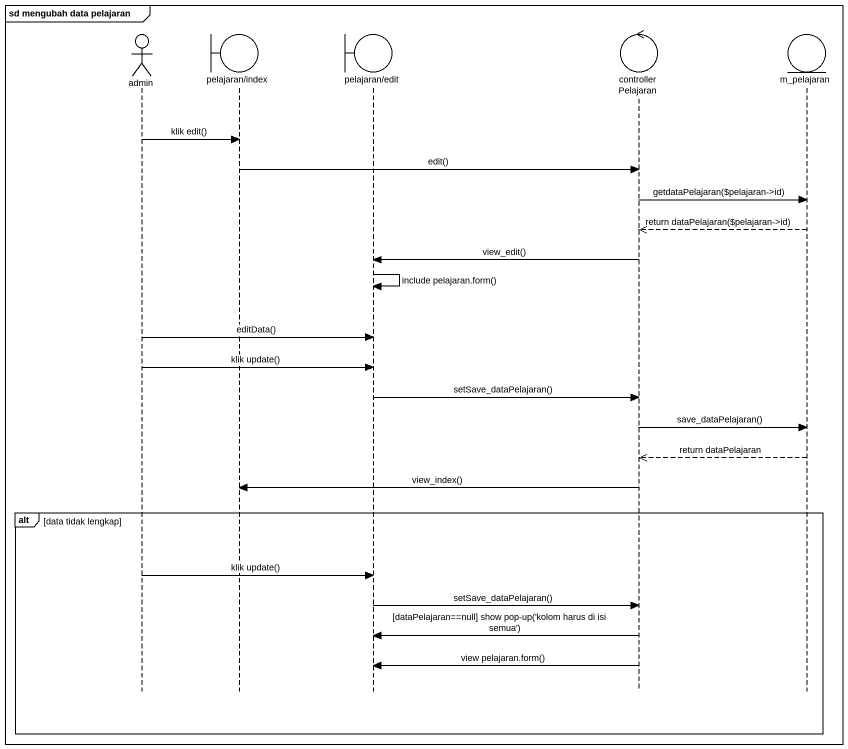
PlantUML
@startuml
mainframe sd mengubah data pelajaran
hide footbox
actor admin
boundary "pelajaran/index" as pelajaran_index
boundary "pelajaran/edit" as pelajaran_edit
control controllerPelajaran
entity m_pelajaran

admin -> pelajaran_index : klik edit()
pelajaran_index -> controllerPelajaran : edit()
controllerPelajaran -> m_pelajaran : getdataPelajaran(~$pelajaran->id)
m_pelajaran -->> controllerPelajaran : return dataPelajaran(~$pelajaran->id)
controllerPelajaran -> pelajaran_edit : view_edit()
pelajaran_edit -> pelajaran_edit : include pelajaran.form()
admin -> pelajaran_edit : editData()
admin -> pelajaran_edit : klik update()
pelajaran_edit -> controllerPelajaran : setSave_dataPelajaran()
controllerPelajaran -> m_pelajaran : save_dataPelajaran()
m_pelajaran -->> controllerPelajaran : return dataPelajaran
controllerPelajaran -> pelajaran_index : view_index()
alt data tidak lengkap
  admin -> pelajaran_edit : klik update()
  pelajaran_edit -> controllerPelajaran : setSave_dataPelajaran()
  controllerPelajaran -> pelajaran_edit : [dataPelajaran==null] show pop-up('kolom harus di isi semua')
  controllerPelajaran -> pelajaran_edit : view pelajaran.form()
end
@enduml
